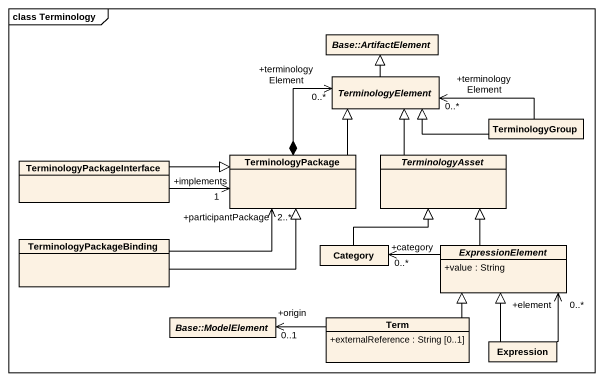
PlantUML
@startuml
mainframe class Terminology
hide circle
hide empty members
skinparam classAttributeIconSize 0
abstract class "Base::ArtifactElement" as Base_ArtifactElement
abstract class TerminologyElement
class TerminologyGroup
class TerminologyPackage
abstract class TerminologyAsset
class TerminologyPackageInterface
class TerminologyPackageBinding
class Category
abstract class ExpressionElement {
  +value : String
}
abstract class "Base::ModelElement" as Base_ModelElement
class Term {
  +externalReference : String [0..1]
}
class Expression
TerminologyElement -up-|> Base_ArtifactElement
TerminologyGroup -left-|> TerminologyElement
TerminologyGroup -left-> "+terminologyElement\n0..*" TerminologyElement
TerminologyPackage -up-|> TerminologyElement
TerminologyPackage *-up-> "+terminologyElement\n0..*" TerminologyElement
TerminologyAsset -up-|> TerminologyElement
TerminologyPackageInterface -right-|> TerminologyPackage
TerminologyPackageInterface -right-> "+implements\n1" TerminologyPackage
TerminologyPackageBinding -right-|> TerminologyPackage
TerminologyPackageBinding -right-> "+participantPackage\n2..*" TerminologyPackage
Category -up-|> TerminologyAsset
ExpressionElement -up-|> TerminologyAsset
ExpressionElement -left-> "+category\n0..*" Category
Term -up-|> ExpressionElement
Term -left-> "+origin\n0..1" Base_ModelElement
Expression -up-|> ExpressionElement
Expression -up-> "+element\n0..*" ExpressionElement
@enduml
